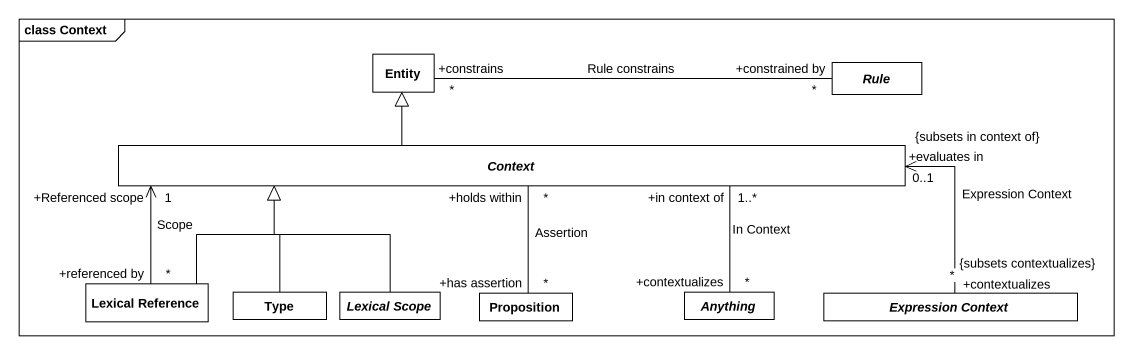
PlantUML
@startuml
mainframe class Context
hide circle
hide empty members
class "Entity" as Entity_
abstract class Rule
abstract class Context
class "Lexical Reference" as Lexical_Reference
class Type
abstract class "Lexical Scope" as Lexical_Scope
class Proposition
abstract class Anything
abstract class "Expression Context" as Expression_Context
Rule "+constrained by\n*" -left- "+constrains\n*" Entity_ : Rule constrains
Context -up-|> Entity_
Context "+holds within\n*" -- "+has assertion\n*" Proposition : Assertion
Context "+in context of\n1..*" -- "+contextualizes\n*" Anything : In Context
Lexical_Reference "+referenced by\n*" -right-> "+Referenced scope\n1" Context : Scope
Lexical_Reference -right-|> Context
Type -up-|> Context
Lexical_Scope -up-|> Context
Expression_Context "+contextualizes\n*\n{subsets contextualizes}" -left-> "+evaluates in\n0..1\n{subsets in context of}" Context : Expression Context
@enduml
